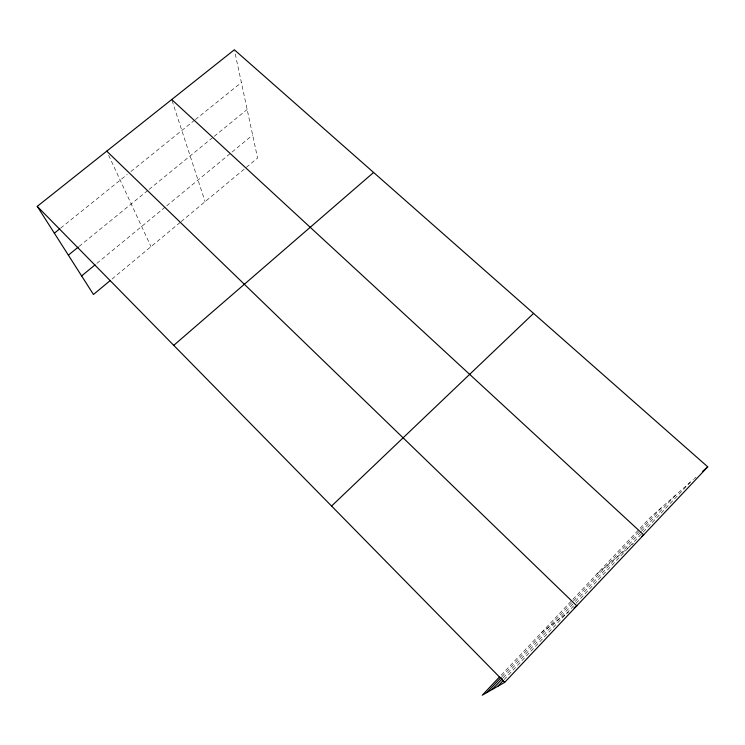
<?xml version="1.0" encoding="UTF-8"?>
<svg xmlns="http://www.w3.org/2000/svg" width="745" height="745" viewBox="0 0 745 745"><rect width="100%" height="100%" fill="white"/><g stroke="black" fill="none" stroke-linecap="round" stroke-linejoin="round"><path stroke-width="0.56" stroke-dasharray="3.73 2.79" d="M504.058 679.617L565.837 614.113L541.494 632.542M566.628 613.275L575.345 604.037M576.136 603.199L690.084 482.397M501.208 675.166L639.275 529.118M640.076 528.27L650.46 517.281L693.446 479.435M501.944 676.609L640.048 530.421M640.849 529.574L662.342 506.814M503.182 677.82L574.535 602.239M575.326 601.401L640.663 532.181M641.464 531.334L675.762 495.006M694.293 478.69L695.97 477.21M596.941 573.901L633.474 543.366M112.048 279.03L180.271 222.308M181.156 221.572L257.574 158.033L234.591 50.911M96.85 263.376L165.818 206.579M166.712 205.844L231.164 152.772M232.058 152.027L252.648 135.069M79.147 246.381L148.18 190.133M149.075 189.407L213.312 137.061M214.197 136.335L247.163 109.478M60.671 228.1L127.33 174.395M130.906 171.518L194.464 120.317M195.358 119.591L241.38 82.527M566.749 613.424L568.575 612.045M108.668 155.305L150.993 246.642M172.067 100.659L205.099 201.662"/><path stroke-width="1.12" d="M497.716 686.331L503.257 680.455M499.625 676.832L482.248 695.215L504.7 682.327L707.75 466.845L234.349 49.785L37.25 206.374L93.46 294.48L110.279 280.502M486.857 692.571L501.152 677.447M492.1 689.563L502.391 678.658M331.572 506.051L533.578 313.394M702.703 471.287L707.75 466.845M173.743 345.354L373.608 172.468M641.976 536.26L643.671 534.845L171.704 99.551M81.624 275.929L95.062 264.857M68.372 255.153L78.244 247.107M54.357 233.185L59.768 228.827M574.041 607.901L576.779 605.834L106.749 151.16M37.25 206.374L504.7 682.327"/></g></svg>
